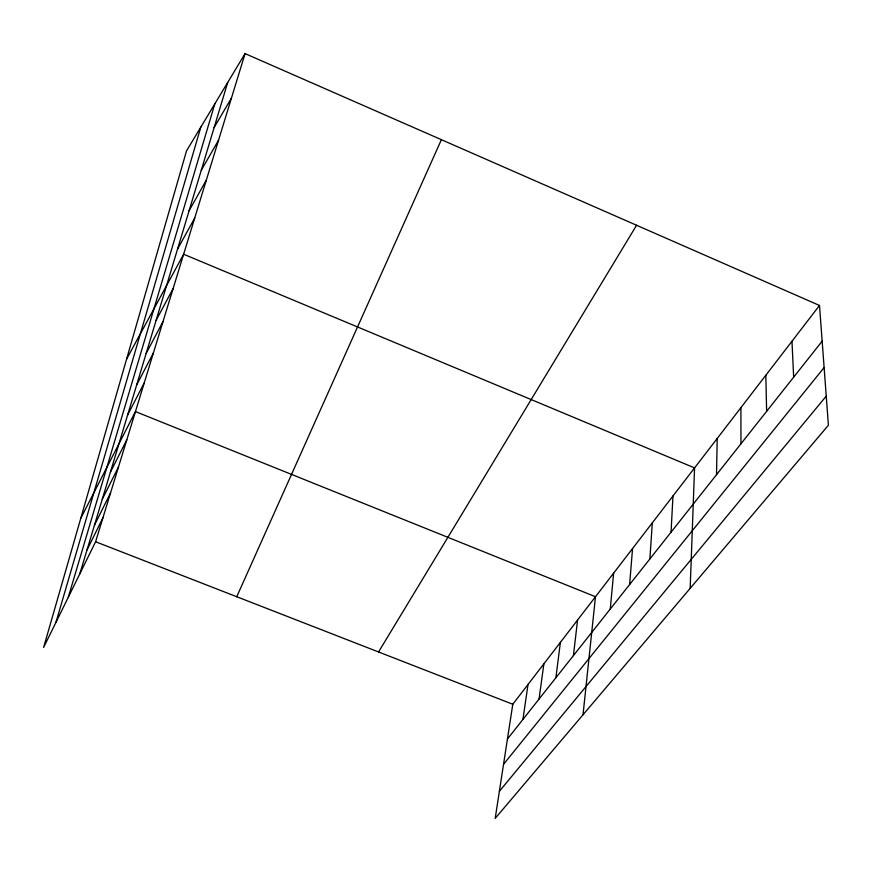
<?xml version="1.0" encoding="UTF-8"?>
<svg xmlns="http://www.w3.org/2000/svg" width="872" height="872" viewBox="0 0 872 872"><rect width="100%" height="100%" fill="white"/><g stroke="black" fill="none" stroke-linecap="round" stroke-linejoin="round"><path stroke-width="1.31" d="M716.522 474.695L717.198 438.485M690.166 588.349L694.57 467.904L183.632 254.232L126.593 359.101M671.058 532.171L672.966 495.994M649.869 558.952L652.321 522.84M629.628 584.545L632.56 548.532M610.258 609.027L613.637 573.144M583.019 714.778L595.489 596.731L135.454 411.584L80.758 518.35M573.416 655.602L577.569 620.036M555.878 677.773L560.38 642.381M539.07 699.028L543.877 663.832M522.928 719.422L528.029 684.444M819.506 305.462L512.791 704.26L495.198 818.394L828.4 425.253L819.506 305.462L245.065 53.606L186.521 150.856L43.6 647.482L95.593 541.752L245.065 53.606M55.972 622.314L200.822 127.094M68.278 597.309L214.806 103.877M79.799 573.885L227.701 82.459M236.748 596.731L441.396 139.673M86.971 550.047L102.918 517.837M94.449 525.195L110.537 492.942M102.253 499.253L118.494 466.978M110.406 472.155L126.789 439.88M127.595 415.061L144.24 382.884M136.653 384.955L153.418 352.898M146.147 353.433L163.031 321.528M156.088 320.362L173.081 288.676M177.517 249.174L194.696 218.087M189.082 210.773L206.337 180.101M201.258 170.302L218.567 140.13M214.109 127.595L231.462 98.024M378.557 651.973L636.582 225.259M507.428 739.02L822.154 341.148M503.536 764.319L824.116 367.559M499.373 791.296L826.242 396.128M95.593 541.752L512.791 704.26M791.972 341.246L793.662 377.162M765.812 375.265L766.641 411.333M740.917 407.638L740.949 443.804"/></g></svg>
